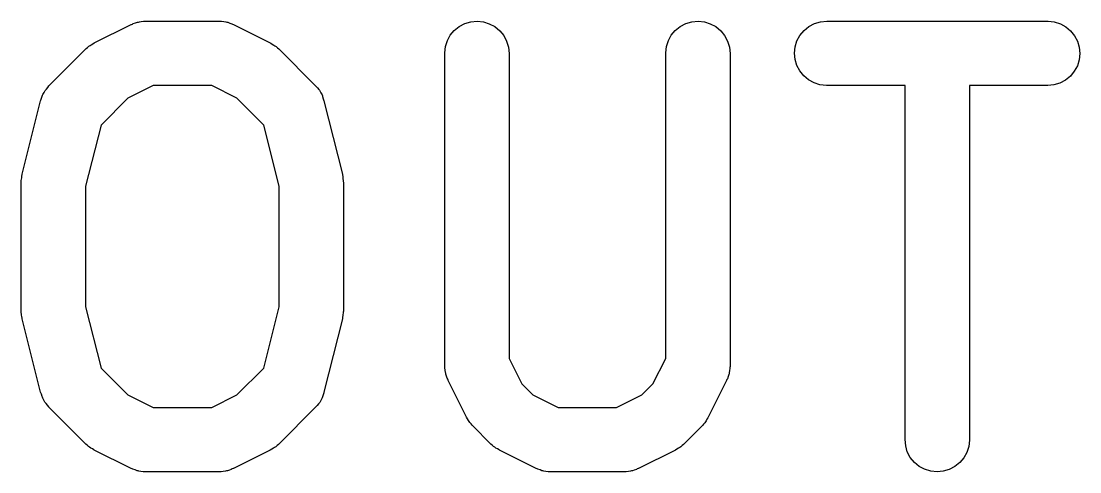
# Model space of a CAD drawing. Extents: x 1.2 to 20.5, y -8.3 to 2.7.
# Drawn here: x 19.0939 to 19.4173, y -6.7508 to -6.613 of the extents above; entities that cross this region are included whole.
import ezdxf

# ---------------------------------------------------------------- set-up
doc = ezdxf.new("R2010")
doc.units = 0
doc.header["$MEASUREMENT"] = 0
doc.layers.add('BLACK', color=7, linetype='CONTINUOUS')

msp = doc.modelspace()

# ---------------------------------------------------------------- linework, layer by layer
at = {"layer": 'BLACK', "linetype": 'CONTINUOUS'}
for p, q in [((19.1288, -6.61353), (19.1294, -6.61329)), ((19.1294, -6.61329), (19.1297, -6.61325)), ((19.1297, -6.61325), (19.13, -6.61317)), ((19.13, -6.61317), (19.1306, -6.6131)), ((19.1306, -6.6131), (19.1313, -6.61299)), ((19.1313, -6.61299), (19.1316, -6.61301)), ((19.1316, -6.61301), (19.1319, -6.61298)), ((19.1319, -6.61298), (19.1544, -6.61298)), ((19.1544, -6.61298), (19.1545, -6.61298)), ((19.1545, -6.61298), (19.1548, -6.61301)), ((19.1548, -6.61301), (19.1551, -6.613)), ((19.1551, -6.613), (19.1558, -6.61312)), ((19.1558, -6.61312), (19.1564, -6.61319)), ((19.1564, -6.61319), (19.1567, -6.61328)), ((19.1567, -6.61328), (19.157, -6.61333)), ((19.157, -6.61333), (19.1576, -6.61357)), ((19.2294, -6.61369), (19.2313, -6.61315)), ((19.2313, -6.61315), (19.2332, -6.61298)), ((19.2332, -6.61298), (19.2351, -6.61318)), ((19.2351, -6.61318), (19.2369, -6.61375)), ((19.2969, -6.61369), (19.2988, -6.61315)), ((19.2988, -6.61315), (19.3007, -6.61298)), ((19.3007, -6.61298), (19.3026, -6.61318)), ((19.3026, -6.61318), (19.3044, -6.61375)), ((19.3362, -6.61372), (19.3381, -6.61317)), ((19.3381, -6.61317), (19.34, -6.61298)), ((19.34, -6.61298), (19.4075, -6.61298)), ((19.4075, -6.61298), (19.4076, -6.61298)), ((19.4076, -6.61298), (19.4095, -6.61319)), ((19.4095, -6.61319), (19.4114, -6.61377)), ((19.1162, -6.61964), (19.1275, -6.61402)), ((19.1275, -6.61402), (19.1276, -6.61396)), ((19.1276, -6.61396), (19.1279, -6.61386)), ((19.1279, -6.61386), (19.1281, -6.61372)), ((19.1281, -6.61372), (19.1288, -6.61353)), ((19.1576, -6.61357), (19.1583, -6.61377)), ((19.1583, -6.61377), (19.1585, -6.61391)), ((19.1585, -6.61391), (19.1588, -6.61402)), ((19.1588, -6.61402), (19.17, -6.61964)), ((19.225, -6.61726), (19.2262, -6.61579)), ((19.2262, -6.61579), (19.2277, -6.61458)), ((19.2277, -6.61458), (19.2294, -6.61369)), ((19.2369, -6.61375), (19.2386, -6.61466)), ((19.2386, -6.61466), (19.2401, -6.61589)), ((19.2401, -6.61589), (19.2413, -6.61737)), ((19.2925, -6.61726), (19.2937, -6.61579)), ((19.2937, -6.61579), (19.2952, -6.61458)), ((19.2952, -6.61458), (19.2969, -6.61369)), ((19.3044, -6.61375), (19.3061, -6.61466)), ((19.3061, -6.61466), (19.3076, -6.61589)), ((19.3076, -6.61589), (19.3088, -6.61737)), ((19.3318, -6.61732), (19.3331, -6.61584)), ((19.3331, -6.61584), (19.3345, -6.61462)), ((19.3345, -6.61462), (19.3362, -6.61372)), ((19.4114, -6.61377), (19.413, -6.6147)), ((19.413, -6.6147), (19.4145, -6.61593)), ((19.4145, -6.61593), (19.4157, -6.61743)), ((19.1153, -6.62019), (19.1158, -6.61994)), ((19.1158, -6.61994), (19.1162, -6.61964)), ((19.17, -6.61964), (19.1702, -6.6197)), ((19.1702, -6.6197), (19.1706, -6.62)), ((19.2235, -6.62077), (19.2241, -6.61894)), ((19.2241, -6.61894), (19.225, -6.61726)), ((19.2413, -6.61737), (19.2422, -6.61907)), ((19.2422, -6.61907), (19.2428, -6.62091)), ((19.291, -6.62077), (19.2916, -6.61894)), ((19.2916, -6.61894), (19.2925, -6.61726)), ((19.3088, -6.61737), (19.3097, -6.61907)), ((19.3097, -6.61907), (19.3103, -6.62091)), ((19.3303, -6.62084), (19.3309, -6.61901)), ((19.3309, -6.61901), (19.3318, -6.61732)), ((19.4157, -6.61743), (19.4166, -6.61913)), ((19.4166, -6.61913), (19.4171, -6.62098)), ((19.1024, -6.63273), (19.1137, -6.62149)), ((19.1137, -6.62149), (19.1138, -6.62139)), ((19.1138, -6.62139), (19.1142, -6.62104)), ((19.1142, -6.62104), (19.1146, -6.62066)), ((19.1146, -6.62066), (19.115, -6.62045)), ((19.115, -6.62045), (19.1153, -6.62019)), ((19.1706, -6.62), (19.1711, -6.62027)), ((19.1711, -6.62027), (19.1714, -6.62053)), ((19.1714, -6.62053), (19.1718, -6.62075)), ((19.1718, -6.62075), (19.1722, -6.62113)), ((19.1722, -6.62113), (19.1726, -6.62149)), ((19.1726, -6.62149), (19.1838, -6.63273)), ((19.2233, -6.62268), (19.2235, -6.62077)), ((19.2233, -6.62282), (19.2233, -6.62268)), ((19.2233, -6.71843), (19.2233, -6.62282)), ((19.2428, -6.62091), (19.243, -6.62282)), ((19.243, -6.62282), (19.243, -6.71611)), ((19.2908, -6.62268), (19.291, -6.62077)), ((19.2908, -6.62282), (19.2908, -6.62268)), ((19.2908, -6.71611), (19.2908, -6.62282)), ((19.3103, -6.62091), (19.3105, -6.62282)), ((19.3105, -6.62282), (19.3105, -6.71843)), ((19.3301, -6.62275), (19.3303, -6.62084)), ((19.3303, -6.62466), (19.3301, -6.62275)), ((19.4171, -6.62098), (19.4173, -6.62289)), ((19.4173, -6.62289), (19.4171, -6.6248)), ((19.3309, -6.62651), (19.3303, -6.62466)), ((19.4171, -6.6248), (19.4166, -6.62663)), ((19.3318, -6.62821), (19.3309, -6.62651)), ((19.333, -6.62971), (19.3318, -6.62821)), ((19.4156, -6.62832), (19.4144, -6.6298)), ((19.4166, -6.62663), (19.4156, -6.62832)), ((19.102, -6.63325), (19.1024, -6.63273)), ((19.1342, -6.63266), (19.1265, -6.63653)), ((19.1521, -6.63266), (19.1342, -6.63266)), ((19.1598, -6.63653), (19.1521, -6.63266)), ((19.1838, -6.63273), (19.1839, -6.63283)), ((19.1839, -6.63283), (19.1844, -6.63335)), ((19.3344, -6.63094), (19.333, -6.62971)), ((19.3361, -6.63187), (19.3344, -6.63094)), ((19.3379, -6.63245), (19.3361, -6.63187)), ((19.3399, -6.63266), (19.3379, -6.63245)), ((19.34, -6.63266), (19.3399, -6.63266)), ((19.3639, -6.63266), (19.34, -6.63266)), ((19.3639, -6.74093), (19.3639, -6.63266)), ((19.4075, -6.63266), (19.3836, -6.63266)), ((19.3836, -6.63266), (19.3836, -6.74093)), ((19.4094, -6.63248), (19.4075, -6.63266)), ((19.4112, -6.63192), (19.4094, -6.63248)), ((19.4129, -6.63102), (19.4112, -6.63192)), ((19.4144, -6.6298), (19.4129, -6.63102)), ((19.1001, -6.63655), (19.1003, -6.63591)), ((19.1003, -6.63591), (19.1004, -6.63565)), ((19.1004, -6.63565), (19.1005, -6.63537)), ((19.1005, -6.63537), (19.1009, -6.63481)), ((19.1009, -6.63481), (19.1012, -6.63422)), ((19.1012, -6.63422), (19.1014, -6.63399)), ((19.1014, -6.63399), (19.1016, -6.63374)), ((19.1016, -6.63374), (19.102, -6.63325)), ((19.1844, -6.63335), (19.1848, -6.63385)), ((19.1848, -6.63385), (19.185, -6.6341)), ((19.185, -6.6341), (19.1851, -6.63433)), ((19.1851, -6.63433), (19.1854, -6.63492)), ((19.1854, -6.63492), (19.1858, -6.6355)), ((19.1858, -6.6355), (19.1859, -6.63578)), ((19.1859, -6.63578), (19.186, -6.63604)), ((19.186, -6.63604), (19.1862, -6.63668)), ((19.0942, -6.6598), (19.0998, -6.63731)), ((19.0998, -6.63731), (19.0999, -6.63717)), ((19.0999, -6.63717), (19.1001, -6.63655)), ((19.1265, -6.63653), (19.1183, -6.64473)), ((19.168, -6.64473), (19.1598, -6.63653)), ((19.1862, -6.63668), (19.1864, -6.63731)), ((19.1864, -6.63731), (19.1921, -6.6598)), ((19.1183, -6.64473), (19.1136, -6.6634)), ((19.1727, -6.6634), (19.168, -6.64473)), ((19.0939, -6.6617), (19.0941, -6.66093)), ((19.0939, -6.66188), (19.0939, -6.6617)), ((19.0939, -6.66205), (19.0939, -6.66188)), ((19.0941, -6.66014), (19.0942, -6.65998)), ((19.0941, -6.66093), (19.0941, -6.66014)), ((19.0942, -6.65998), (19.0942, -6.6598)), ((19.1921, -6.6598), (19.1921, -6.65994)), ((19.1921, -6.65994), (19.1921, -6.66011)), ((19.1921, -6.66011), (19.1922, -6.66028)), ((19.1922, -6.66028), (19.1922, -6.66106)), ((19.1922, -6.66106), (19.1923, -6.66184)), ((19.1923, -6.66184), (19.1923, -6.66202)), ((19.1923, -6.66202), (19.1924, -6.66219)), ((19.0939, -6.66219), (19.0939, -6.66205)), ((19.0939, -6.70156), (19.0939, -6.66219)), ((19.1136, -6.6634), (19.1136, -6.70035)), ((19.1727, -6.70035), (19.1727, -6.6634)), ((19.1924, -6.66219), (19.1924, -6.70156)), ((19.1136, -6.70035), (19.1183, -6.71903)), ((19.168, -6.71903), (19.1727, -6.70035)), ((19.0939, -6.70174), (19.0939, -6.70156)), ((19.0939, -6.70191), (19.0939, -6.70174)), ((19.094, -6.70269), (19.0939, -6.70191)), ((19.0941, -6.70347), (19.094, -6.70269)), ((19.0942, -6.70364), (19.0941, -6.70347)), ((19.0942, -6.70381), (19.0942, -6.70364)), ((19.0942, -6.70395), (19.0942, -6.70381)), ((19.0998, -6.72645), (19.0942, -6.70395)), ((19.1921, -6.70395), (19.1864, -6.72645)), ((19.1922, -6.70283), (19.1921, -6.70361)), ((19.1921, -6.70361), (19.1921, -6.70377)), ((19.1921, -6.70377), (19.1921, -6.70395)), ((19.1923, -6.70205), (19.1922, -6.70283)), ((19.1924, -6.7017), (19.1923, -6.70187)), ((19.1923, -6.70187), (19.1923, -6.70205)), ((19.1924, -6.70156), (19.1924, -6.7017)), ((19.243, -6.71611), (19.2468, -6.72385)), ((19.2869, -6.72385), (19.2908, -6.71611)), ((19.1183, -6.71903), (19.1265, -6.72722)), ((19.1598, -6.72722), (19.168, -6.71903)), ((19.2233, -6.71872), (19.2233, -6.71843)), ((19.2233, -6.71901), (19.2233, -6.71872)), ((19.2234, -6.71968), (19.2233, -6.71901)), ((19.2235, -6.72035), (19.2234, -6.71968)), ((19.3103, -6.71981), (19.3102, -6.72048)), ((19.3104, -6.71915), (19.3103, -6.71981)), ((19.3105, -6.71857), (19.3104, -6.71886)), ((19.3104, -6.71886), (19.3104, -6.71915)), ((19.3105, -6.71843), (19.3105, -6.71857)), ((19.2236, -6.72062), (19.2235, -6.72035)), ((19.2236, -6.72091), (19.2236, -6.72062)), ((19.2238, -6.72154), (19.2236, -6.72091)), ((19.224, -6.72218), (19.2238, -6.72154)), ((19.2242, -6.72244), (19.224, -6.72218)), ((19.2243, -6.72271), (19.2242, -6.72244)), ((19.2243, -6.72284), (19.2243, -6.72271)), ((19.2299, -6.73408), (19.2243, -6.72284)), ((19.3094, -6.72284), (19.3038, -6.73408)), ((19.3095, -6.72256), (19.3094, -6.72284)), ((19.3097, -6.72231), (19.3095, -6.72256)), ((19.3099, -6.72167), (19.3097, -6.72231)), ((19.3101, -6.72104), (19.3099, -6.72167)), ((19.3102, -6.72076), (19.3101, -6.72104)), ((19.3102, -6.72048), (19.3102, -6.72076)), ((19.1001, -6.72707), (19.0998, -6.72645)), ((19.1864, -6.72658), (19.1862, -6.7272)), ((19.1864, -6.72645), (19.1864, -6.72658)), ((19.2468, -6.72385), (19.2502, -6.72722)), ((19.2835, -6.72722), (19.2869, -6.72385)), ((19.1003, -6.72771), (19.1001, -6.72707)), ((19.1004, -6.72798), (19.1003, -6.72771)), ((19.1005, -6.72825), (19.1004, -6.72798)), ((19.1008, -6.72883), (19.1005, -6.72825)), ((19.1011, -6.72942), (19.1008, -6.72883)), ((19.1013, -6.72965), (19.1011, -6.72942)), ((19.1015, -6.7299), (19.1013, -6.72965)), ((19.1019, -6.7304), (19.1015, -6.7299)), ((19.1265, -6.72722), (19.1342, -6.73109)), ((19.1521, -6.73109), (19.1598, -6.72722)), ((19.1849, -6.72976), (19.1847, -6.73001)), ((19.1851, -6.72953), (19.1849, -6.72976)), ((19.1854, -6.72895), (19.1851, -6.72953)), ((19.1857, -6.72838), (19.1854, -6.72895)), ((19.1858, -6.7281), (19.1857, -6.72838)), ((19.186, -6.72784), (19.1858, -6.7281)), ((19.1862, -6.7272), (19.186, -6.72784)), ((19.2502, -6.72722), (19.2579, -6.73109)), ((19.2758, -6.73109), (19.2835, -6.72722)), ((19.1023, -6.73092), (19.1019, -6.7304)), ((19.1024, -6.73102), (19.1023, -6.73092)), ((19.1137, -6.74227), (19.1024, -6.73102)), ((19.1342, -6.73109), (19.1521, -6.73109)), ((19.1838, -6.73102), (19.1726, -6.74227)), ((19.1843, -6.7305), (19.1838, -6.73102)), ((19.1847, -6.73001), (19.1843, -6.7305)), ((19.2579, -6.73109), (19.2758, -6.73109)), ((19.2302, -6.73455), (19.2299, -6.73408)), ((19.2305, -6.73504), (19.2302, -6.73455)), ((19.2308, -6.73536), (19.2305, -6.73504)), ((19.231, -6.73571), (19.2308, -6.73536)), ((19.2314, -6.73611), (19.231, -6.73571)), ((19.2317, -6.73654), (19.2314, -6.73611)), ((19.3023, -6.73621), (19.302, -6.73664)), ((19.3027, -6.73582), (19.3023, -6.73621)), ((19.3029, -6.73547), (19.3027, -6.73582)), ((19.3032, -6.73516), (19.3029, -6.73547)), ((19.3034, -6.73467), (19.3032, -6.73516)), ((19.3037, -6.73421), (19.3034, -6.73467)), ((19.3038, -6.73408), (19.3037, -6.73421)), ((19.2318, -6.73664), (19.2317, -6.73654)), ((19.2374, -6.74227), (19.2318, -6.73664)), ((19.302, -6.73664), (19.2963, -6.74227)), ((19.1141, -6.74262), (19.1137, -6.74227)), ((19.1145, -6.743), (19.1141, -6.74262)), ((19.1721, -6.74271), (19.1717, -6.74309)), ((19.1725, -6.74236), (19.1721, -6.74271)), ((19.1726, -6.74227), (19.1725, -6.74236)), ((19.2378, -6.74262), (19.2374, -6.74227)), ((19.2382, -6.743), (19.2378, -6.74262)), ((19.2958, -6.74271), (19.2954, -6.74309)), ((19.2962, -6.74236), (19.2958, -6.74271)), ((19.2963, -6.74227), (19.2962, -6.74236)), ((19.3641, -6.74284), (19.3639, -6.74093)), ((19.3646, -6.74468), (19.3641, -6.74284)), ((19.3836, -6.74107), (19.3834, -6.74298)), ((19.3836, -6.74093), (19.3836, -6.74107)), ((19.1148, -6.74323), (19.1145, -6.743)), ((19.1152, -6.74349), (19.1148, -6.74323)), ((19.1157, -6.74375), (19.1152, -6.74349)), ((19.1161, -6.74405), (19.1157, -6.74375)), ((19.1162, -6.74411), (19.1161, -6.74405)), ((19.1275, -6.74973), (19.1162, -6.74411)), ((19.17, -6.74411), (19.1588, -6.74973)), ((19.1705, -6.74382), (19.17, -6.74411)), ((19.171, -6.74356), (19.1705, -6.74382)), ((19.1713, -6.74331), (19.171, -6.74356)), ((19.1717, -6.74309), (19.1713, -6.74331)), ((19.2386, -6.74323), (19.2382, -6.743)), ((19.2389, -6.74349), (19.2386, -6.74323)), ((19.2394, -6.74375), (19.2389, -6.74349)), ((19.2399, -6.74405), (19.2394, -6.74375)), ((19.24, -6.74411), (19.2399, -6.74405)), ((19.2512, -6.74973), (19.24, -6.74411)), ((19.2938, -6.74411), (19.2825, -6.74973)), ((19.2942, -6.74382), (19.2938, -6.74411)), ((19.2947, -6.74356), (19.2942, -6.74382)), ((19.2951, -6.74331), (19.2947, -6.74356)), ((19.2954, -6.74309), (19.2951, -6.74331)), ((19.3655, -6.74638), (19.3646, -6.74468)), ((19.3828, -6.74481), (19.3819, -6.74649)), ((19.3834, -6.74298), (19.3828, -6.74481)), ((19.3668, -6.74787), (19.3655, -6.74638)), ((19.3682, -6.74909), (19.3668, -6.74787)), ((19.3699, -6.75), (19.3682, -6.74909)), ((19.3791, -6.74917), (19.3774, -6.75006)), ((19.3806, -6.74796), (19.3791, -6.74917)), ((19.3819, -6.74649), (19.3806, -6.74796)), ((19.1278, -6.74984), (19.1275, -6.74973)), ((19.128, -6.74998), (19.1278, -6.74984)), ((19.1287, -6.75018), (19.128, -6.74998)), ((19.1293, -6.75042), (19.1287, -6.75018)), ((19.1296, -6.75047), (19.1293, -6.75042)), ((19.1298, -6.75056), (19.1296, -6.75047)), ((19.1305, -6.75063), (19.1298, -6.75056)), ((19.1312, -6.75075), (19.1305, -6.75063)), ((19.1315, -6.75074), (19.1312, -6.75075)), ((19.1318, -6.75077), (19.1315, -6.75074)), ((19.1319, -6.75077), (19.1318, -6.75077)), ((19.1544, -6.75077), (19.1319, -6.75077)), ((19.1547, -6.75075), (19.1544, -6.75077)), ((19.155, -6.75076), (19.1547, -6.75075)), ((19.1556, -6.75065), (19.155, -6.75076)), ((19.1563, -6.75059), (19.1556, -6.75065)), ((19.1566, -6.7505), (19.1563, -6.75059)), ((19.1569, -6.75046), (19.1566, -6.7505)), ((19.1575, -6.75023), (19.1569, -6.75046)), ((19.1581, -6.75003), (19.1575, -6.75023)), ((19.1584, -6.74989), (19.1581, -6.75003)), ((19.1587, -6.74979), (19.1584, -6.74989)), ((19.1588, -6.74973), (19.1587, -6.74979)), ((19.2515, -6.74984), (19.2512, -6.74973)), ((19.2517, -6.74998), (19.2515, -6.74984)), ((19.2524, -6.75018), (19.2517, -6.74998)), ((19.253, -6.75042), (19.2524, -6.75018)), ((19.2533, -6.75047), (19.253, -6.75042)), ((19.2536, -6.75056), (19.2533, -6.75047)), ((19.2542, -6.75063), (19.2536, -6.75056)), ((19.2549, -6.75075), (19.2542, -6.75063)), ((19.2552, -6.75074), (19.2549, -6.75075)), ((19.2555, -6.75077), (19.2552, -6.75074)), ((19.2556, -6.75077), (19.2555, -6.75077)), ((19.2781, -6.75077), (19.2556, -6.75077)), ((19.2784, -6.75075), (19.2781, -6.75077)), ((19.2787, -6.75076), (19.2784, -6.75075)), ((19.2794, -6.75065), (19.2787, -6.75076)), ((19.28, -6.75059), (19.2794, -6.75065)), ((19.2803, -6.7505), (19.28, -6.75059)), ((19.2806, -6.75046), (19.2803, -6.7505)), ((19.2812, -6.75023), (19.2806, -6.75046)), ((19.2819, -6.75003), (19.2812, -6.75023)), ((19.2821, -6.74989), (19.2819, -6.75003)), ((19.2824, -6.74979), (19.2821, -6.74989)), ((19.2825, -6.74973), (19.2824, -6.74979)), ((19.3718, -6.75057), (19.3699, -6.75)), ((19.3737, -6.75077), (19.3718, -6.75057)), ((19.3756, -6.7506), (19.3737, -6.75077)), ((19.3774, -6.75006), (19.3756, -6.7506))]:
    msp.add_line(p, q, dxfattribs=at)

doc.saveas('drawing.dxf')
